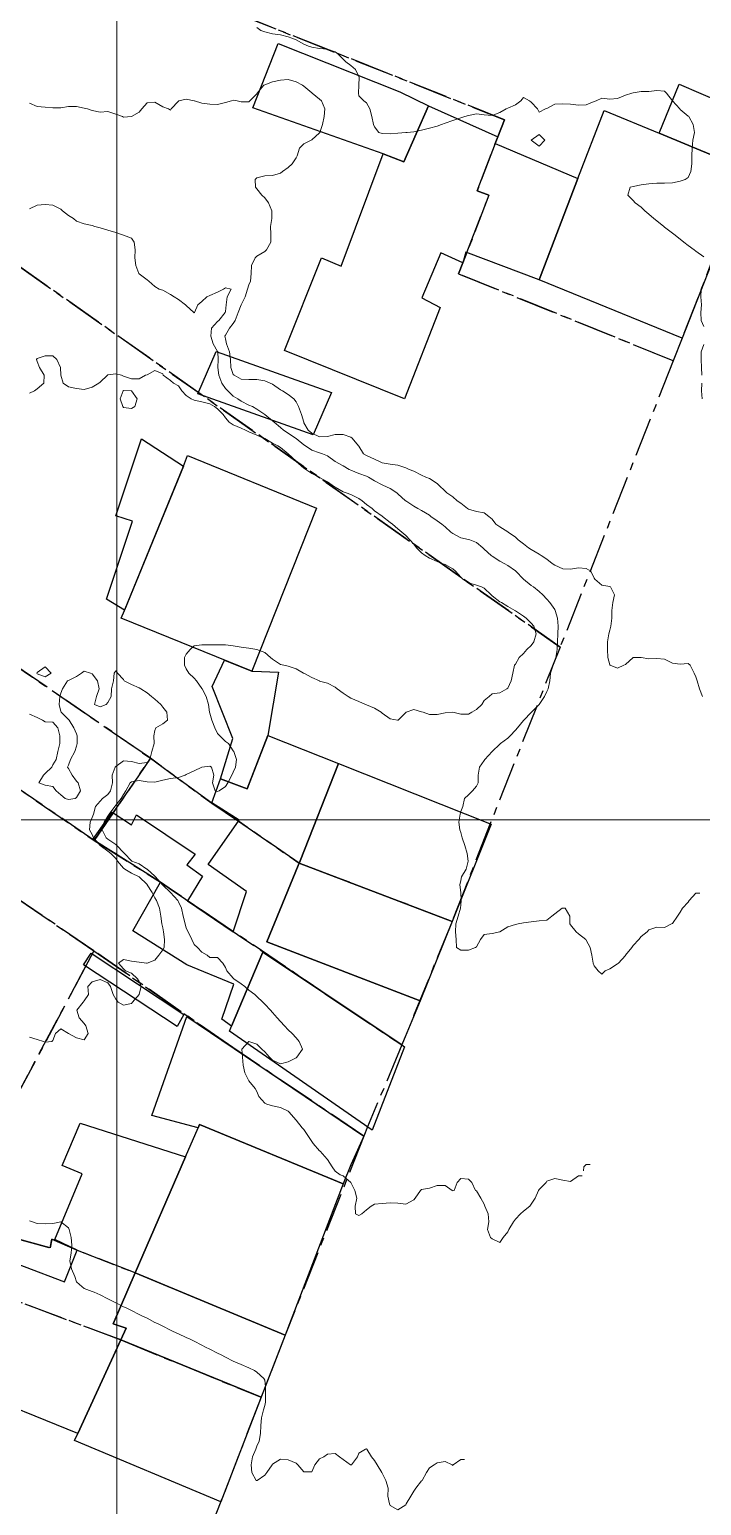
# Model space of a CAD drawing. Header units: centimetres. Extents: x 0 to 642158, y -847 to 649707.
# Drawn here: x 617561.3 to 617604.1, y 620343.6 to 620437.8 of the extents above; entities that cross this region are included whole.
import ezdxf

# ---------------------------------------------------------------- set-up
doc = ezdxf.new("R2010")
doc.units = ezdxf.units.CM
doc.header["$MEASUREMENT"] = 0
doc.linetypes.add('CENTERX2', pattern=[4, 2.5, -0.5, 0.5, -0.5])
doc.layers.add('MEV_grille', color=254, linetype='Continuous', lineweight=9)
doc.layers.add('WAL_topographie 0.5', color=253, linetype='Continuous', lineweight=20)
doc.layers.add('SPW_batiments', color=7, linetype='Continuous')
doc.layers.add('SPW_parcellaire cadastral', color=7, linetype='CENTERX2', lineweight=25, true_color=0xff0542)

# ---------------------------------------------------------------- blocks, each defined once
blk = doc.blocks.new('*U114')
at = {"layer": 'MEV_grille', "transparency": 33554687}
blk.add_lwpolyline([(-1338.461, 0), (1338.461, 0)], dxfattribs=at)
blk = doc.blocks.new('*U115')
at = {"layer": 'MEV_grille', "color": 0, "linetype": 'ByBlock', "lineweight": -2, "transparency": 16777216}
blk.add_blockref('*U114', (0, -2000), dxfattribs=at)
blk = doc.blocks.new('*U112')
at = {"layer": 'MEV_grille', "transparency": 33554687}
blk.add_lwpolyline([(0, 1825.476), (0, -1825.476)], dxfattribs=at)
blk = doc.blocks.new('*U113')
at = {"layer": 'MEV_grille', "color": 0, "linetype": 'ByBlock', "lineweight": -2, "transparency": 16777216}
blk.add_blockref('*U112', (2200, 0), dxfattribs=at)

msp = doc.modelspace()

# ---------------------------------------------------------------- linework, layer by layer
at = {"layer": 'SPW_batiments'}
for points in [[(617586.687, 620432.933), (617585.121, 620429.365), (617583.804, 620429.882), (617575.485, 620432.824), (617577.114, 620436.925), (617584.871, 620433.843), (617586.687, 620432.933)], [(617608.203, 620431.935), (617607.087, 620428.845), (617601.401, 620431.196), (617602.67, 620434.317), (617608.203, 620431.935)], [(617591.12, 620430.966), (617590.954, 620430.533), (617596.221, 620428.3), (617593.816, 620422.02), (617593.751, 620421.848), (617589.071, 620423.599), (617588.888, 620422.933), (617587.471, 620423.566), (617586.272, 620420.683), (617587.439, 620420.083), (617585.172, 620414.249), (617577.522, 620417.332), (617579.871, 620423.248), (617581.122, 620422.715), (617583.804, 620429.882), (617585.121, 620429.365), (617586.687, 620432.933), (617591.12, 620430.966)], [(617601.401, 620431.196), (617607.087, 620428.845), (617602.872, 620418.118), (617593.751, 620421.848), (617593.816, 620422.02), (617596.221, 620428.3), (617597.887, 620432.65), (617601.401, 620431.196)], [(617573.154, 620417.261), (617580.521, 620414.643), (617579.35, 620411.949), (617571.983, 620414.567), (617573.154, 620417.261)], [(617571.065, 620409.955), (617567.314, 620400.757), (617566.171, 620401.467), (617567.832, 620406.436), (617566.766, 620406.793), (617568.405, 620411.696), (617571.065, 620409.955)], [(617579.552, 620407.277), (617575.435, 620396.88), (617567.109, 620400.253), (617567.314, 620400.756), (617571.065, 620409.955), (617571.338, 620410.626), (617579.552, 620407.277)], [(617577.139, 620396.809), (617576.442, 620392.765), (617575.301, 620389.819), (617575.126, 620389.365), (617573.443, 620389.997), (617574.211, 620392.574), (617572.897, 620395.895), (617573.696, 620397.585), (617575.435, 620396.881), (617575.494, 620396.878), (617577.139, 620396.809)], [(617580.952, 620390.989), (617578.503, 620384.77), (617578.448, 620384.63), (617578.386, 620384.477), (617576.39, 620379.61), (617586.157, 620375.844), (617584.992, 620373.028), (617576.127, 620378.948), (617574.138, 620374.22), (617573.527, 620374.681), (617574.277, 620376.915), (617571.277, 620378.131), (617567.844, 620380.314), (617569.609, 620383.414), (617565.293, 620386.13), (617566.532, 620387.876), (617567.759, 620387.081), (617568.076, 620387.714), (617571.809, 620385.197), (617571.276, 620384.514), (617572.276, 620383.797), (617571.326, 620382.214), (617574.244, 620380.247), (617575.093, 620382.815), (617572.643, 620384.531), (617574.624, 620387.374), (617573.285, 620388.22), (617572.889, 620388.481), (617573.442, 620389.997), (617575.126, 620389.365), (617576.442, 620392.765), (617580.952, 620390.989)], [(617590.693, 620387.116), (617588.195, 620380.909), (617578.448, 620384.63), (617578.503, 620384.77), (617580.952, 620390.989), (617590.693, 620387.116)], [(617588.195, 620380.909), (617586.157, 620375.844), (617576.39, 620379.61), (617578.386, 620384.477), (617578.448, 620384.63), (617588.195, 620380.909)], [(617571.094, 620374.964), (617570.677, 620374.214), (617564.694, 620378.13), (617565.177, 620378.88), (617571.094, 620374.964)], [(617584.992, 620373.028), (617585.16, 620372.916), (617583.095, 620367.599), (617574.01, 620373.915), (617574.138, 620374.22), (617576.127, 620378.948), (617584.992, 620373.028)], [(617582.578, 620367.216), (617581.749, 620365.387), (617581.244, 620364.179), (617572.095, 620367.964), (617572, 620367.746), (617569.045, 620368.531), (617571.277, 620374.847), (617582.578, 620367.216)], [(617571.198, 620365.896), (617567.984, 620358.485), (617566.58, 620355.247), (617567.413, 620354.964), (617567.069, 620354.212), (617564.336, 620348.245), (617557.413, 620351.046), (617558.28, 620353.363), (617554.047, 620355.245), (617554.613, 620356.762), (617553.497, 620357.312), (617554.246, 620359.245), (617557.496, 620357.813), (617558.329, 620359.88), (617563.496, 620357.914), (617564.302, 620359.931), (617562.879, 620360.613), (617564.612, 620364.813), (617563.329, 620365.33), (617564.495, 620368.047), (617571.198, 620365.896)], [(617581.244, 620364.179), (617577.557, 620354.525), (617567.984, 620358.485), (617571.198, 620365.896), (617572, 620367.746), (617572.095, 620367.964), (617581.244, 620364.179)], [(617577.557, 620354.525), (617576.022, 620350.551), (617567.069, 620354.212), (617567.413, 620354.964), (617566.58, 620355.247), (617567.984, 620358.485), (617577.557, 620354.525)], [(617576.022, 620350.551), (617573.448, 620343.882), (617564.131, 620347.797), (617564.336, 620348.245), (617567.069, 620354.212), (617576.022, 620350.551)]]:
    msp.add_lwpolyline(points, dxfattribs=at)
at = {"layer": 'SPW_parcellaire cadastral'}
for points in [[(617602.303, 620416.681), (617588.615, 620422.224), (617588.888, 620422.933), (617589.135, 620423.574), (617590.548, 620427.239), (617589.796, 620427.529), (617590.953, 620430.533), (617591.12, 620430.966), (617591.54, 620432.054), (617563.481, 620443.203), (617550.81, 620448.238), (617523.736, 620458.995), (617536.889, 620473.563), (617560.06, 620461.622), (617563.869, 620459.66), (617609.768, 620436.007), (617608.203, 620431.935), (617602.871, 620418.117), (617602.303, 620416.681)], [(617595.086, 620398.411), (617518.036, 620452.681), (617523.736, 620458.995), (617550.81, 620448.238), (617563.481, 620443.203), (617591.54, 620432.054), (617591.12, 620430.966), (617590.953, 620430.533), (617589.796, 620427.529), (617590.548, 620427.239), (617589.135, 620423.574), (617588.888, 620422.933), (617588.615, 620422.224), (617602.303, 620416.681), (617595.086, 620398.411)], [(617590.626, 620387.15), (617588.196, 620380.909), (617578.448, 620384.63), (617574.576, 620387.297), (617572.876, 620388.447), (617568.975, 620391.319), (617503.354, 620436.418), (617518.036, 620452.681), (617595.086, 620398.411), (617590.626, 620387.15)], [(617568.975, 620391.319), (617566.593, 620387.847), (617565.369, 620386.078), (617499.014, 620431.611), (617503.354, 620436.418), (617568.975, 620391.319)], [(617499.014, 620431.611), (617565.369, 620386.078), (617569.609, 620383.414), (617570.17, 620383.023), (617580.892, 620375.766), (617584.993, 620373.028), (617582.809, 620367.798), (617582.578, 620367.216), (617574.217, 620372.862), (617565.363, 620379.033), (617553.905, 620386.867), (617495.663, 620427.899), (617499.014, 620431.611)], [(617473.311, 620403.141), (617495.663, 620427.899), (617553.905, 620386.867), (617565.363, 620379.033), (617556.221, 620361.839), (617550.98, 620363.149), (617549.866, 620361.09), (617540.015, 620365.386), (617537.686, 620362.093), (617534.339, 620357.357), (617474.419, 620402.314), (617473.311, 620403.141)], [(617568.975, 620391.319), (617572.876, 620388.447), (617574.576, 620387.297), (617578.448, 620384.63), (617588.196, 620380.909), (617584.993, 620373.028), (617580.892, 620375.766), (617570.17, 620383.023), (617569.609, 620383.414), (617565.369, 620386.078), (617566.593, 620387.847), (617568.975, 620391.319)], [(617577.557, 620354.525), (617567.984, 620358.485), (617564.302, 620359.931), (617562.679, 620360.646), (617562.579, 620360.08), (617556.221, 620361.839), (617565.363, 620379.033), (617574.217, 620372.862), (617582.578, 620367.216), (617577.557, 620354.525)], [(617576.023, 620350.551), (617567.068, 620354.212), (617557.503, 620357.81), (617554.487, 620359.139), (617553.689, 620357.218), (617553.082, 620355.758), (617537.686, 620362.093), (617540.015, 620365.386), (617549.866, 620361.09), (617550.98, 620363.149), (617556.221, 620361.839), (617562.579, 620360.08), (617562.679, 620360.646), (617564.302, 620359.931), (617567.984, 620358.485), (617577.557, 620354.525), (617576.023, 620350.551)], [(617576.023, 620350.551), (617573.453, 620343.894), (617568.576, 620331.663), (617565.832, 620333.721), (617558.297, 620339.364), (617549.13, 620346.249), (617553.082, 620355.758), (617553.689, 620357.218), (617554.487, 620359.139), (617557.503, 620357.81), (617567.068, 620354.212), (617576.023, 620350.551)]]:
    msp.add_lwpolyline(points, dxfattribs=at)
at = {"layer": 'WAL_topographie 0.5'}
for points in [[(617575.75, 620437.934), (617576.013, 620437.75), (617576.25, 620437.659), (617576.75, 620437.538), (617577.25, 620437.461), (617577.75, 620437.342), (617577.986, 620437.25), (617578.25, 620437.149), (617578.75, 620436.88), (617579.046, 620436.75), (617579.25, 620436.677), (617579.75, 620436.59), (617580.25, 620436.548), (617580.75, 620436.383), (617580.917, 620436.25), (617581.25, 620435.909), (617581.421, 620435.75), (617581.75, 620435.507), (617582.038, 620435.25), (617582.25, 620434.807), (617582.277, 620434.75), (617582.25, 620434.25), (617582.25, 620434.25), (617582.233, 620433.75), (617582.25, 620433.571), (617582.571, 620433.25), (617582.75, 620433.141), (617582.964, 620432.75), (617583.09, 620432.25), (617583.198, 620431.75), (617583.25, 620431.603), (617583.523, 620431.25), (617583.75, 620431.167), (617584.25, 620431.158), (617584.75, 620431.205), (617585.25, 620431.24), (617585.333, 620431.25), (617585.75, 620431.292), (617586.25, 620431.391), (617586.75, 620431.51), (617587.25, 620431.654), (617587.517, 620431.75), (617587.75, 620431.835), (617588.25, 620432.012), (617588.75, 620432.172), (617589.019, 620432.25), (617589.25, 620432.326), (617589.75, 620432.421), (617590.25, 620432.361), (617590.75, 620432.326), (617591.25, 620432.525), (617591.647, 620432.75), (617591.75, 620432.793), (617592.25, 620433.014), (617592.577, 620433.25), (617592.75, 620433.475), (617593.125, 620433.25), (617593.25, 620433.167), (617593.645, 620432.75), (617593.75, 620432.528), (617594.15, 620432.75), (617594.25, 620432.768), (617594.75, 620433.054), (617595.25, 620433.074), (617595.75, 620433.046), (617596.25, 620432.988), (617596.75, 620433.005), (617597.25, 620433.213), (617597.389, 620433.25), (617597.75, 620433.421), (617598.25, 620433.361), (617598.75, 620433.402), (617599.25, 620433.628), (617599.667, 620433.75), (617599.75, 620433.775), (617600.25, 620433.861), (617600.75, 620433.859), (617601.25, 620433.923), (617601.75, 620433.867), (617601.878, 620433.75), (617602.25, 620433.25), (617602.25, 620433.25), (617602.712, 620432.75), (617602.75, 620432.71), (617603.25, 620432.283), (617603.285, 620432.25), (617603.56, 620431.75), (617603.658, 620431.25), (617603.559, 620430.75), (617603.5, 620430.25), (617603.494, 620429.75), (617603.479, 620429.25), (617603.417, 620428.75), (617603.25, 620428.375), (617603.062, 620428.25), (617602.75, 620428.125), (617602.25, 620428.033), (617601.75, 620428), (617601.25, 620428), (617600.75, 620427.967), (617600.25, 620427.893), (617599.75, 620427.802), (617599.551, 620427.75), (617599.406, 620427.25), (617599.75, 620426.906), (617599.875, 620426.75), (617600.25, 620426.472), (617600.49, 620426.25), (617600.75, 620426.033), (617601.065, 620425.75), (617601.25, 620425.594), (617601.69, 620425.25), (617601.75, 620425.206), (617602.25, 620424.813), (617602.333, 620424.75), (617602.75, 620424.438), (617602.981, 620424.25), (617603.25, 620424.038), (617603.63, 620423.75), (617603.75, 620423.664), (617604.25, 620423.318)], [(617561.25, 620433.108), (617561.75, 620432.902), (617562.25, 620432.848), (617562.75, 620432.824), (617563.25, 620432.811), (617563.75, 620432.901), (617564.25, 620432.892), (617564.75, 620432.795), (617564.95, 620432.75), (617565.25, 620432.647), (617565.75, 620432.533), (617566.25, 620432.586), (617566.75, 620432.415), (617567.176, 620432.25), (617567.25, 620432.221), (617567.75, 620432.25), (617567.75, 620432.25), (617568.25, 620432.53), (617568.417, 620432.75), (617568.75, 620433.129), (617569.25, 620433.177), (617569.75, 620432.884), (617570.117, 620432.75), (617570.25, 620432.663), (617570.288, 620432.75), (617570.75, 620433.24), (617570.77, 620433.25), (617571.25, 620433.375), (617571.75, 620433.259), (617571.779, 620433.25), (617572.25, 620433.108), (617572.75, 620433.049), (617573.25, 620433.03), (617573.75, 620433.155), (617574.125, 620433.25), (617574.25, 620433.295), (617574.5, 620433.25), (617574.75, 620433.205), (617575.25, 620433.19), (617575.308, 620433.25), (617575.75, 620433.699), (617575.777, 620433.75), (617576.194, 620434.25), (617576.25, 620434.282), (617576.75, 620434.469), (617577.25, 620434.582), (617577.75, 620434.613), (617578.25, 620434.482), (617578.668, 620434.25), (617578.75, 620434.192), (617579.25, 620433.773), (617579.278, 620433.75), (617579.75, 620433.366), (617579.865, 620433.25), (617580.081, 620432.75), (617580.051, 620432.25), (617579.933, 620431.75), (617579.775, 620431.25), (617579.75, 620431.21), (617579.25, 620430.767), (617579.221, 620430.75), (617578.75, 620430.523), (617578.475, 620430.25), (617578.313, 620429.75), (617578.25, 620429.622), (617578.007, 620429.25), (617577.75, 620429.005), (617577.39, 620428.75), (617577.25, 620428.65), (617576.75, 620428.498), (617576.25, 620428.465), (617575.75, 620428.339), (617575.648, 620428.25), (617575.667, 620427.75), (617575.75, 620427.653), (617576.074, 620427.25), (617576.25, 620427.08), (617576.496, 620426.75), (617576.701, 620426.25), (617576.709, 620425.75), (617576.624, 620425.25), (617576.639, 620424.75), (617576.652, 620424.25), (617576.359, 620423.75), (617576.25, 620423.658), (617575.75, 620423.346), (617575.643, 620423.25), (617575.406, 620422.75), (617575.394, 620422.25), (617575.339, 620421.75), (617575.25, 620421.527), (617575.157, 620421.25), (617575.006, 620420.75), (617574.751, 620420.25), (617574.75, 620420.248), (617574.555, 620419.75), (617574.377, 620419.25), (617574.25, 620419.064), (617574.001, 620418.75), (617573.75, 620418.318), (617573.716, 620418.25), (617573.75, 620418.08), (617573.823, 620417.75), (617574, 620417.25), (617574.062, 620416.75), (617574.097, 620416.25), (617574.25, 620415.8), (617574.3, 620415.75), (617574.75, 620415.494), (617575.25, 620415.484), (617575.75, 620415.481), (617576.25, 620415.396), (617576.605, 620415.25), (617576.75, 620415.179), (617577.25, 620414.828), (617577.383, 620414.75), (617577.75, 620414.53), (617578.108, 620414.25), (617578.25, 620414.066), (617578.402, 620413.75), (617578.6, 620413.25), (617578.736, 620412.75), (617578.75, 620412.728), (617579.029, 620412.25), (617579.25, 620412.069), (617579.75, 620411.815), (617580.25, 620411.846), (617580.75, 620411.982), (617581.25, 620411.981), (617581.75, 620411.799), (617581.824, 620411.75), (617582.241, 620411.25), (617582.25, 620411.233), (617582.553, 620410.75), (617582.75, 620410.624), (617583.25, 620410.393), (617583.577, 620410.25), (617583.75, 620410.17), (617584.25, 620410.083), (617584.75, 620410.021), (617585.25, 620409.851), (617585.467, 620409.75), (617585.75, 620409.634), (617586.25, 620409.384), (617586.52, 620409.25), (617586.75, 620409.159), (617587.25, 620408.849), (617587.354, 620408.75), (617587.75, 620408.354), (617587.871, 620408.25), (617588.25, 620407.987), (617588.527, 620407.75), (617588.75, 620407.596), (617589.181, 620407.25), (617589.25, 620407.208), (617589.75, 620407.064), (617590.25, 620406.979), (617590.547, 620406.75), (617590.75, 620406.571), (617590.981, 620406.25), (617591.25, 620406.082), (617591.75, 620405.772), (617591.777, 620405.75), (617592.25, 620405.42), (617592.417, 620405.25), (617592.75, 620404.995), (617593.075, 620404.75), (617593.25, 620404.631), (617593.75, 620404.33), (617593.874, 620404.25), (617594.25, 620404.012), (617594.583, 620403.75), (617594.75, 620403.638), (617595.25, 620403.402), (617595.75, 620403.384), (617596.25, 620403.462), (617596.75, 620403.417), (617597.04, 620403.25), (617597.25, 620402.817), (617597.29, 620402.75), (617597.75, 620402.367), (617598.25, 620402.286), (617598.309, 620402.25), (617598.554, 620401.75), (617598.445, 620401.25), (617598.39, 620400.75), (617598.389, 620400.25), (617598.325, 620399.75), (617598.25, 620399.481), (617598.189, 620399.25), (617598.112, 620398.75), (617598.101, 620398.25), (617598.138, 620397.75), (617598.25, 620397.275), (617598.286, 620397.25), (617598.75, 620397.064), (617599.156, 620397.25), (617599.25, 620397.302), (617599.75, 620397.75), (617599.75, 620397.75), (617600.25, 620397.75), (617600.25, 620397.75), (617600.75, 620397.667), (617601.25, 620397.692), (617601.75, 620397.636), (617602.25, 620397.393), (617602.75, 620397.329), (617603.25, 620397.361), (617603.37, 620397.25), (617603.625, 620396.75), (617603.75, 620396.519), (617603.82, 620396.25), (617603.973, 620395.75), (617604.16, 620395.25)], [(617593.75, 620430.359), (617594.11, 620430.75), (617593.75, 620431.117), (617593.25, 620430.75), (617593.75, 620430.359)], [(617561.25, 620426.374), (617561.75, 620426.608), (617562.25, 620426.655), (617562.75, 620426.605), (617563.25, 620426.353), (617563.369, 620426.25), (617563.75, 620425.954), (617564.051, 620425.75), (617564.25, 620425.591), (617564.75, 620425.403), (617565.25, 620425.305), (617565.425, 620425.25), (617565.75, 620425.166), (617566.25, 620425.018), (617566.75, 620424.86), (617567.059, 620424.75), (617567.25, 620424.694), (617567.75, 620424.5), (617567.934, 620424.25), (617567.986, 620423.75), (617567.972, 620423.25), (617568.027, 620422.75), (617568.23, 620422.25), (617568.25, 620422.219), (617568.75, 620421.836), (617568.859, 620421.75), (617569.25, 620421.417), (617569.531, 620421.25), (617569.75, 620421.172), (617570.25, 620420.904), (617570.485, 620420.75), (617570.75, 620420.583), (617571.2, 620420.25), (617571.25, 620420.2), (617571.724, 620419.75), (617571.75, 620419.736), (617571.767, 620419.75), (617571.988, 620420.25), (617572.25, 620420.454), (617572.558, 620420.75), (617572.75, 620420.846), (617573.25, 620421.056), (617573.625, 620421.25), (617573.75, 620421.325), (617574.113, 620421.25), (617573.86, 620420.75), (617573.786, 620420.25), (617573.75, 620419.81), (617573.735, 620419.75), (617573.323, 620419.25), (617573.25, 620419.174), (617572.853, 620418.75), (617572.815, 620418.25), (617572.969, 620417.75), (617573.25, 620417.258), (617573.253, 620417.25), (617573.285, 620416.75), (617573.262, 620416.25), (617573.326, 620415.75), (617573.52, 620415.25), (617573.75, 620414.904), (617573.895, 620414.75), (617574.25, 620414.429), (617574.535, 620414.25), (617574.75, 620414.099), (617575.25, 620413.851), (617575.469, 620413.75), (617575.75, 620413.599), (617576.25, 620413.25), (617576.25, 620413.25), (617576.75, 620412.848), (617576.853, 620412.75), (617577.25, 620412.422), (617577.444, 620412.25), (617577.75, 620412.069), (617578.207, 620411.75), (617578.25, 620411.719), (617578.75, 620411.321), (617578.854, 620411.25), (617579.25, 620410.973), (617579.75, 620410.801), (617579.93, 620410.75), (617580.25, 620410.603), (617580.75, 620410.253), (617580.754, 620410.25), (617581.25, 620409.965), (617581.629, 620409.75), (617581.75, 620409.69), (617582.25, 620409.489), (617582.75, 620409.322), (617582.879, 620409.25), (617583.25, 620409.01), (617583.75, 620408.763), (617583.79, 620408.75), (617584.25, 620408.535), (617584.678, 620408.25), (617584.75, 620408.197), (617585.228, 620407.75), (617585.25, 620407.734), (617585.75, 620407.405), (617586.024, 620407.25), (617586.25, 620407.122), (617586.75, 620406.821), (617586.85, 620406.75), (617587.25, 620406.459), (617587.54, 620406.25), (617587.75, 620406.078), (617588.111, 620405.75), (617588.25, 620405.648), (617588.75, 620405.389), (617589.25, 620405.269), (617589.327, 620405.25), (617589.75, 620405.093), (617590.16, 620404.75), (617590.25, 620404.664), (617590.693, 620404.25), (617590.75, 620404.206), (617591.25, 620403.9), (617591.526, 620403.75), (617591.75, 620403.617), (617592.25, 620403.274), (617592.274, 620403.25), (617592.75, 620402.754), (617592.754, 620402.75), (617593.25, 620402.346), (617593.381, 620402.25), (617593.75, 620401.957), (617593.984, 620401.75), (617594.25, 620401.477), (617594.441, 620401.25), (617594.75, 620400.814), (617594.777, 620400.75), (617594.921, 620400.25), (617594.965, 620399.75), (617594.937, 620399.25), (617594.919, 620398.75), (617594.898, 620398.25), (617594.81, 620397.75), (617594.75, 620397.546), (617594.638, 620397.25), (617594.483, 620396.75), (617594.435, 620396.25), (617594.332, 620395.75), (617594.25, 620395.58), (617594.088, 620395.25), (617593.756, 620394.75), (617593.75, 620394.743), (617593.264, 620394.25), (617593.25, 620394.237), (617592.766, 620393.75), (617592.75, 620393.731), (617592.361, 620393.25), (617592.25, 620393.109), (617591.893, 620392.75), (617591.75, 620392.607), (617591.295, 620392.25), (617591.25, 620392.212), (617590.75, 620391.75), (617590.75, 620391.75), (617590.289, 620391.25), (617590.25, 620391.179), (617589.957, 620390.75), (617589.852, 620390.25), (617589.854, 620389.75), (617589.75, 620389.536), (617589.5, 620389.25), (617589.25, 620388.983), (617589, 620388.75), (617588.893, 620388.25), (617588.75, 620387.917), (617588.714, 620387.75), (617588.639, 620387.25), (617588.701, 620386.75), (617588.75, 620386.583), (617588.851, 620386.25), (617589.011, 620385.75), (617589.156, 620385.25), (617589.231, 620384.75), (617589.087, 620384.25), (617588.806, 620383.75), (617588.75, 620383.519), (617588.684, 620383.25), (617588.75, 620382.75), (617588.75, 620382.75), (617588.774, 620382.25), (617588.75, 620381.964), (617588.731, 620381.75), (617588.58, 620381.25), (617588.443, 620380.75), (617588.425, 620380.25), (617588.455, 620379.75), (617588.472, 620379.25), (617588.75, 620379.076), (617589.25, 620379.083), (617589.697, 620379.25), (617589.75, 620379.296), (617590.02, 620379.75), (617590.25, 620380.065), (617590.75, 620380.139), (617591.25, 620380.25), (617591.25, 620380.25), (617591.75, 620380.57), (617592.25, 620380.718), (617592.417, 620380.75), (617592.75, 620380.817), (617593.25, 620380.885), (617593.75, 620380.944), (617594.25, 620381), (617594.562, 620381.25), (617594.75, 620381.4), (617595.217, 620381.75), (617595.25, 620381.766), (617595.417, 620381.75), (617595.697, 620381.25), (617595.696, 620380.75), (617595.75, 620380.694), (617596.103, 620380.25), (617596.25, 620380.122), (617596.733, 620379.75), (617596.75, 620379.714), (617597, 620379.25), (617597.103, 620378.75), (617597.189, 620378.25), (617597.25, 620378.068), (617597.519, 620377.75), (617597.75, 620377.536), (617597.964, 620377.75), (617598.25, 620377.875), (617598.75, 620378.197), (617598.82, 620378.25), (617599.25, 620378.739), (617599.26, 620378.75), (617599.65, 620379.25), (617599.75, 620379.375), (617600.096, 620379.75), (617600.25, 620379.955), (617600.633, 620380.25), (617600.75, 620380.371), (617601.25, 620380.55), (617601.75, 620380.517), (617602.187, 620380.75), (617602.25, 620380.779), (617602.574, 620381.25), (617602.75, 620381.507), (617602.889, 620381.75), (617603.25, 620382.143), (617603.321, 620382.25), (617603.75, 620382.718), (617604, 620382.718)], [(617604.25, 620421.596), (617604.077, 620421.25), (617604.066, 620420.75), (617604.108, 620420.25), (617604.058, 620419.75), (617604.078, 620419.25), (617604.25, 620418.854)], [(617604.25, 620417.722), (617604.09, 620417.25), (617604.077, 620416.75), (617604.096, 620416.25), (617604.116, 620415.75)], [(617561.25, 620414.615), (617561.571, 620414.75), (617561.75, 620414.89), (617562.165, 620415.25), (617562.199, 620415.75), (617561.886, 620416.25), (617561.75, 620416.625), (617561.701, 620416.75), (617561.75, 620416.83), (617562.25, 620416.983), (617562.75, 620416.994), (617562.994, 620416.75), (617563.238, 620416.25), (617563.25, 620415.751), (617563.25, 620415.75), (617563.401, 620415.25), (617563.75, 620415.02), (617564.25, 620414.904), (617564.75, 620414.843), (617565.25, 620414.996), (617565.686, 620415.25), (617565.75, 620415.318), (617566.235, 620415.75), (617566.25, 620415.781), (617566.75, 620415.835), (617567.125, 620415.75), (617567.25, 620415.694), (617567.75, 620415.528), (617568.25, 620415.53), (617568.657, 620415.75), (617568.75, 620415.789), (617569.25, 620416.052), (617569.75, 620415.85), (617569.776, 620415.75), (617570.25, 620415.429), (617570.442, 620415.25), (617570.75, 620415.08), (617570.96, 620414.75), (617571.25, 620414.456), (617571.562, 620414.25), (617571.75, 620414.174), (617572.25, 620414.047), (617572.75, 620413.928), (617573.059, 620413.75), (617573.25, 620413.621), (617573.6, 620413.25), (617573.75, 620413.042), (617573.992, 620412.75), (617574.25, 620412.598), (617574.75, 620412.37), (617575.017, 620412.25), (617575.25, 620412.148), (617575.75, 620411.934), (617576.165, 620411.75), (617576.25, 620411.71), (617576.75, 620411.428), (617577.083, 620411.25), (617577.25, 620411.141), (617577.739, 620410.75), (617577.75, 620410.74), (617578.25, 620410.265), (617578.268, 620410.25), (617578.75, 620409.823), (617578.869, 620409.75), (617579.25, 620409.49), (617579.721, 620409.25), (617579.75, 620409.236), (617580.25, 620408.946), (617580.557, 620408.75), (617580.75, 620408.608), (617581.25, 620408.319), (617581.437, 620408.25), (617581.75, 620408.141), (617582.25, 620407.887), (617582.462, 620407.75), (617582.75, 620407.508), (617583.105, 620407.25), (617583.25, 620407.109), (617583.75, 620406.756), (617583.76, 620406.75), (617584.25, 620406.358), (617584.4, 620406.25), (617584.75, 620405.95), (617585, 620405.75), (617585.25, 620405.538), (617585.511, 620405.25), (617585.75, 620404.979), (617585.936, 620404.75), (617586.25, 620404.423), (617586.485, 620404.25), (617586.75, 620404.093), (617587.25, 620403.861), (617587.54, 620403.75), (617587.75, 620403.673), (617588.25, 620403.408), (617588.407, 620403.25), (617588.75, 620402.863), (617588.888, 620402.75), (617589.25, 620402.509), (617589.75, 620402.372), (617590.071, 620402.25), (617590.25, 620402.165), (617590.692, 620401.75), (617590.75, 620401.681), (617591.25, 620401.298), (617591.342, 620401.25), (617591.75, 620401.005), (617592.201, 620400.75), (617592.25, 620400.722), (617592.75, 620400.376), (617592.912, 620400.25), (617593.25, 620399.936), (617593.407, 620399.75), (617593.557, 620399.25), (617593.421, 620398.75), (617593.25, 620398.515), (617592.973, 620398.25), (617592.75, 620398.007), (617592.468, 620397.75), (617592.25, 620397.332), (617592.181, 620397.25), (617592.074, 620396.75), (617591.964, 620396.25), (617591.75, 620395.8), (617591.698, 620395.75), (617591.25, 620395.5), (617590.75, 620395.42), (617590.572, 620395.25), (617590.25, 620394.995), (617590.093, 620394.75), (617589.75, 620394.433), (617589.455, 620394.25), (617589.25, 620394.129), (617588.75, 620394.123), (617588.25, 620394.25), (617587.75, 620394.225), (617587.25, 620394.103), (617586.75, 620394.119), (617586.35, 620394.25), (617586.25, 620394.289), (617585.75, 620394.431), (617585.263, 620394.25), (617585.25, 620394.244), (617584.756, 620393.75), (617584.75, 620393.746), (617584.721, 620393.75), (617584.25, 620393.838), (617583.75, 620394.193), (617583.667, 620394.25), (617583.25, 620394.509), (617582.75, 620394.72), (617582.673, 620394.75), (617582.25, 620394.948), (617581.75, 620395.153), (617581.57, 620395.25), (617581.25, 620395.474), (617580.872, 620395.75), (617580.75, 620395.856), (617580.25, 620396.114), (617579.75, 620396.246), (617579.74, 620396.25), (617579.25, 620396.469), (617578.75, 620396.74), (617578.729, 620396.75), (617578.25, 620397.034), (617577.75, 620397.187), (617577.481, 620397.25), (617577.25, 620397.298), (617576.75, 620397.633), (617576.618, 620397.75), (617576.25, 620398.063), (617575.75, 620398.25), (617575.75, 620398.25), (617575.25, 620398.342), (617574.75, 620398.413), (617574.25, 620398.488), (617573.75, 620398.545), (617573.25, 620398.56), (617572.75, 620398.549), (617572.25, 620398.555), (617571.75, 620398.486), (617571.489, 620398.25), (617571.25, 620397.951), (617571.148, 620397.75), (617571.137, 620397.25), (617571.25, 620397.024), (617571.412, 620396.75), (617571.75, 620396.423), (617571.905, 620396.25), (617572.25, 620395.769), (617572.264, 620395.75), (617572.512, 620395.25), (617572.67, 620394.75), (617572.74, 620394.25), (617572.75, 620394.205), (617572.871, 620393.75), (617573.074, 620393.25), (617573.25, 620392.889), (617573.387, 620392.75), (617573.75, 620392.387), (617573.945, 620392.25), (617574.25, 620391.8), (617574.282, 620391.75), (617574.446, 620391.25), (617574.379, 620390.75), (617574.25, 620390.442), (617574.157, 620390.25), (617573.892, 620389.75), (617573.75, 620389.514), (617573.354, 620389.25), (617573.25, 620389.189), (617573.094, 620389.25), (617572.917, 620389.75), (617573.004, 620390.25), (617572.865, 620390.75), (617572.75, 620390.817), (617572.25, 620390.756), (617572.237, 620390.75), (617571.75, 620390.527), (617571.25, 620390.288), (617571.18, 620390.25), (617570.75, 620390.081), (617570.25, 620390.024), (617569.75, 620389.912), (617569.25, 620389.792), (617568.75, 620389.822), (617568.25, 620389.898), (617567.75, 620389.825), (617567.676, 620389.75), (617567.404, 620389.25), (617567.25, 620389.017), (617567.107, 620388.75), (617566.75, 620388.317), (617566.692, 620388.25), (617566.338, 620387.75), (617566.25, 620387.631), (617566.026, 620387.25), (617565.889, 620386.75), (617566.148, 620386.25), (617566.25, 620386.151), (617566.75, 620385.81), (617566.832, 620385.75), (617567.25, 620385.316), (617567.311, 620385.25), (617567.75, 620384.774), (617567.786, 620384.75), (617568.25, 620384.575), (617568.739, 620384.25), (617568.75, 620384.243), (617569.25, 620383.791), (617569.293, 620383.75), (617569.734, 620383.25), (617569.75, 620383.228), (617570.25, 620382.75), (617570.25, 620382.75), (617570.717, 620382.25), (617570.75, 620382.161), (617570.942, 620381.75), (617571.061, 620381.25), (617571.182, 620380.75), (617571.25, 620380.486), (617571.375, 620380.25), (617571.61, 620379.75), (617571.75, 620379.446), (617571.958, 620379.25), (617572.25, 620378.939), (617572.59, 620378.75), (617572.75, 620378.617), (617573.25, 620378.607), (617573.583, 620378.25), (617573.75, 620377.973), (617573.827, 620377.75), (617574.25, 620377.292), (617574.29, 620377.25), (617574.75, 620376.921), (617574.981, 620376.75), (617575.25, 620376.531), (617575.625, 620376.25), (617575.75, 620376.125), (617576.141, 620375.75), (617576.25, 620375.631), (617576.614, 620375.25), (617576.75, 620375.1), (617577.042, 620374.75), (617577.25, 620374.523), (617577.511, 620374.25), (617577.75, 620374), (617578, 620373.75), (617578.25, 620373.488), (617578.458, 620373.25), (617578.662, 620372.75), (617578.304, 620372.25), (617578.25, 620372.214), (617577.75, 620371.957), (617577.25, 620371.822), (617576.75, 620372.064), (617576.547, 620372.25), (617576.25, 620372.589), (617576.074, 620372.75), (617575.75, 620373.074), (617575.25, 620373.25), (617574.798, 620372.75), (617574.83, 620372.25), (617574.883, 620371.75), (617574.982, 620371.25), (617575.25, 620370.75), (617575.25, 620370.75), (617575.653, 620370.25), (617575.75, 620370.05), (617575.879, 620369.75), (617576.25, 620369.317), (617576.393, 620369.25), (617576.75, 620369.146), (617577.25, 620369.031), (617577.75, 620368.8), (617577.818, 620368.75), (617578.226, 620368.25), (617578.25, 620368.221), (617578.65, 620367.75), (617578.75, 620367.625), (617579, 620367.25), (617579.25, 620366.875), (617579.35, 620366.75), (617579.75, 620366.279), (617579.781, 620366.25), (617580.225, 620365.75), (617580.25, 620365.714), (617580.545, 620365.25), (617580.75, 620364.969), (617581.068, 620364.75), (617581.25, 620364.673), (617581.75, 620364.25), (617581.75, 620364.25), (617582.004, 620363.75), (617582.125, 620363.25), (617582.011, 620362.75), (617582.036, 620362.25), (617582.25, 620362.143), (617582.454, 620362.25), (617582.75, 620362.51), (617583.036, 620362.75), (617583.25, 620362.865), (617583.75, 620362.909), (617584.25, 620362.95), (617584.75, 620362.935), (617585.25, 620362.869), (617585.75, 620363.153), (617585.836, 620363.25), (617586.185, 620363.75), (617586.25, 620363.798), (617586.75, 620363.894), (617587.25, 620364.067), (617587.75, 620364.058), (617588.194, 620363.75), (617588.25, 620363.727), (617588.333, 620363.75), (617588.515, 620364.25), (617588.75, 620364.5), (617589.25, 620364.462), (617589.462, 620364.25), (617589.7, 620363.75), (617589.75, 620363.712), (617590.036, 620363.25), (617590.25, 620362.875), (617590.297, 620362.75), (617590.494, 620362.25), (617590.537, 620361.75), (617590.466, 620361.25), (617590.639, 620360.75), (617590.75, 620360.65), (617591.25, 620360.435), (617591.448, 620360.75), (617591.75, 620361.101), (617591.824, 620361.25), (617592.118, 620361.75), (617592.25, 620361.917), (617592.561, 620362.25), (617592.75, 620362.427), (617593.147, 620362.75), (617593.25, 620362.879), (617593.5, 620363.25), (617593.708, 620363.75), (617593.75, 620363.811), (617594.189, 620364.25), (617594.25, 620364.331), (617594.75, 620364.51), (617595.25, 620364.404), (617595.75, 620364.321), (617596.25, 620364.676), (617596.5, 620364.676)], [(617567.75, 620413.633), (617567.971, 620413.75), (617568.125, 620414.25), (617567.766, 620414.75), (617567.75, 620414.769), (617567.25, 620414.77), (617567.236, 620414.75), (617567.032, 620414.25), (617567.205, 620413.75), (617567.25, 620413.698), (617567.75, 620413.633)], [(617604.127, 620415.25), (617604.099, 620414.75), (617604.145, 620414.25)], [(617561.25, 620394.142), (617561.75, 620393.922), (617562.083, 620393.75), (617562.25, 620393.644), (617562.75, 620393.617), (617563.056, 620393.25), (617563.186, 620392.75), (617563.186, 620392.25), (617563.056, 620391.75), (617562.958, 620391.25), (617562.75, 620390.909), (617562.677, 620390.75), (617562.25, 620390.356), (617562.14, 620390.25), (617561.841, 620389.75), (617562.25, 620389.602), (617562.75, 620389.521), (617562.956, 620389.25), (617563.25, 620388.98), (617563.538, 620388.75), (617563.75, 620388.694), (617564.175, 620388.75), (617564.25, 620388.81), (617564.506, 620389.25), (617564.35, 620389.75), (617564.25, 620389.861), (617563.966, 620390.25), (617563.75, 620390.671), (617563.682, 620390.75), (617563.75, 620390.875), (617563.865, 620391.25), (617564.135, 620391.75), (617564.25, 620392.096), (617564.289, 620392.25), (617564.286, 620392.75), (617564.25, 620392.868), (617564.091, 620393.25), (617563.776, 620393.75), (617563.75, 620393.787), (617563.269, 620394.25), (617563.25, 620394.3), (617563.154, 620394.75), (617563.179, 620395.25), (617563.25, 620395.461), (617563.354, 620395.75), (617563.679, 620396.25), (617563.75, 620396.284), (617564.25, 620396.538), (617564.573, 620396.75), (617564.75, 620396.875), (617565.15, 620396.75), (617565.25, 620396.696), (617565.588, 620396.25), (617565.699, 620395.75), (617565.531, 620395.25), (617565.39, 620394.75), (617565.75, 620394.609), (617566.141, 620394.75), (617566.25, 620394.875), (617566.458, 620395.25), (617566.474, 620395.75), (617566.618, 620396.25), (617566.643, 620396.75), (617566.75, 620396.887), (617566.875, 620396.75), (617567.25, 620396.341), (617567.286, 620396.25), (617567.75, 620396.026), (617568.25, 620395.809), (617568.344, 620395.75), (617568.75, 620395.497), (617569.042, 620395.25), (617569.25, 620395.081), (617569.634, 620394.75), (617569.75, 620394.587), (617570.016, 620394.25), (617570.044, 620393.75), (617569.75, 620393.523), (617569.306, 620393.25), (617569.25, 620393.083), (617569.183, 620392.75), (617569.195, 620392.25), (617569.06, 620391.75), (617568.923, 620391.25), (617568.75, 620391.043), (617568.25, 620390.976), (617567.75, 620391.113), (617567.25, 620391.155), (617566.75, 620390.795), (617566.711, 620390.75), (617566.534, 620390.25), (617566.554, 620389.75), (617566.423, 620389.25), (617566.25, 620389.004), (617565.901, 620388.75), (617565.75, 620388.585), (617565.468, 620388.25), (617565.331, 620387.75), (617565.25, 620387.534), (617565.123, 620387.25), (617565.077, 620386.75), (617565.25, 620386.456), (617565.337, 620386.25), (617565.75, 620385.75), (617565.75, 620385.75), (617566.25, 620385.39), (617566.444, 620385.25), (617566.75, 620384.922), (617566.872, 620384.75), (617567.25, 620384.312), (617567.34, 620384.25), (617567.75, 620383.995), (617568.25, 620383.752), (617568.253, 620383.75), (617568.75, 620383.27), (617568.767, 620383.25), (617569.074, 620382.75), (617569.25, 620382.411), (617569.351, 620382.25), (617569.546, 620381.75), (617569.627, 620381.25), (617569.703, 620380.75), (617569.75, 620380.495), (617569.793, 620380.25), (617569.871, 620379.75), (617569.836, 620379.25), (617569.75, 620379.098), (617569.51, 620378.75), (617569.25, 620378.444), (617568.757, 620378.25), (617568.75, 620378.246), (617568.725, 620378.25), (617568.25, 620378.314), (617567.75, 620378.379), (617567.25, 620378.49), (617566.934, 620378.25), (617567.25, 620377.886), (617567.372, 620377.75), (617567.75, 620377.606), (617568.138, 620377.25), (617568.25, 620377.075), (617568.373, 620376.75), (617568.25, 620376.263), (617568.246, 620376.25), (617567.829, 620375.75), (617567.75, 620375.664), (617567.25, 620375.571), (617566.917, 620375.75), (617566.75, 620375.953), (617566.599, 620376.25), (617566.43, 620376.75), (617566.25, 620376.995), (617565.75, 620377.201), (617565.25, 620377.058), (617564.971, 620376.75), (617565.023, 620376.25), (617564.75, 620375.836), (617564.678, 620375.75), (617564.273, 620375.25), (617564.412, 620374.75), (617564.75, 620374.403), (617564.846, 620374.25), (617564.994, 620373.75), (617564.75, 620373.35), (617564.25, 620373.483), (617563.75, 620373.75), (617563.75, 620373.75), (617563.25, 620374.05), (617562.909, 620373.75), (617562.75, 620373.312), (617562.679, 620373.25), (617562.25, 620373.216), (617562.139, 620373.25), (617561.75, 620373.376), (617561.25, 620373.524)], [(617562.639, 620396.75), (617562.25, 620396.517), (617561.75, 620396.708), (617561.732, 620396.75), (617561.75, 620396.79), (617562.25, 620397.162), (617562.639, 620396.75)], [(617596.586, 620365), (617596.596, 620365.25), (617596.75, 620365.412), (617597, 620365.412)], [(617561.25, 620361.815), (617561.436, 620361.75), (617561.75, 620361.641), (617562.25, 620361.613), (617562.75, 620361.645), (617563.25, 620361.742), (617563.75, 620361.37), (617563.792, 620361.25), (617563.92, 620360.75), (617563.962, 620360.25), (617563.907, 620359.75), (617563.836, 620359.25), (617563.943, 620358.75), (617564.14, 620358.25), (617564.25, 620357.908), (617564.438, 620357.75), (617564.75, 620357.5), (617565.25, 620357.3), (617565.375, 620357.25), (617565.75, 620357.083), (617566.25, 620356.829), (617566.417, 620356.75), (617566.75, 620356.583), (617567.25, 620356.329), (617567.417, 620356.25), (617567.75, 620356.083), (617568.25, 620355.829), (617568.417, 620355.75), (617568.75, 620355.592), (617569.25, 620355.329), (617569.417, 620355.25), (617569.75, 620355.092), (617570.25, 620354.829), (617570.417, 620354.75), (617570.75, 620354.6), (617571.25, 620354.369), (617571.5, 620354.25), (617571.75, 620354.131), (617572.25, 620353.869), (617572.477, 620353.75), (617572.75, 620353.613), (617573.25, 620353.359), (617573.477, 620353.25), (617573.75, 620353.113), (617574.25, 620352.859), (617574.5, 620352.75), (617574.75, 620352.641), (617575.25, 620352.43), (617575.596, 620352.25), (617575.75, 620352.155), (617576.197, 620351.75), (617576.25, 620351.65), (617576.304, 620351.25), (617576.308, 620350.75), (617576.293, 620350.25), (617576.25, 620350.031), (617576.179, 620349.75), (617576.044, 620349.25), (617576.005, 620348.75), (617575.98, 620348.25), (617575.894, 620347.75), (617575.75, 620347.432), (617575.691, 620347.25), (617575.483, 620346.75), (617575.383, 620346.25), (617575.426, 620345.75), (617575.708, 620345.25), (617575.75, 620345.234), (617575.779, 620345.25), (617576.25, 620345.583), (617576.379, 620345.75), (617576.726, 620346.25), (617576.75, 620346.282), (617577.25, 620346.6), (617577.75, 620346.561), (617578.25, 620346.353), (617578.359, 620346.25), (617578.75, 620345.804), (617579.25, 620345.806), (617579.455, 620346.25), (617579.75, 620346.621), (617580.016, 620346.75), (617580.25, 620346.925), (617580.75, 620346.956), (617581.019, 620346.75), (617581.25, 620346.583), (617581.73, 620346.25), (617581.75, 620346.237), (617581.786, 620346.25), (617582.159, 620346.75), (617582.25, 620346.981), (617582.688, 620347.25), (617582.75, 620347.265), (617582.765, 620347.25), (617583.058, 620346.75), (617583.25, 620346.523), (617583.427, 620346.25), (617583.729, 620345.75), (617583.75, 620345.704), (617583.977, 620345.25), (617584.125, 620344.75), (617584.095, 620344.25), (617584.207, 620343.75), (617584.25, 620343.65), (617584.75, 620343.369), (617585.25, 620343.695), (617585.28, 620343.75), (617585.571, 620344.25), (617585.75, 620344.556), (617585.898, 620344.75), (617586.25, 620345.222), (617586.297, 620345.25), (617586.559, 620345.75), (617586.75, 620346.042), (617587.063, 620346.25), (617587.25, 620346.36), (617587.75, 620346.455), (617588.2, 620346.25), (617588.25, 620346.208), (617588.278, 620346.25), (617588.75, 620346.59), (617589, 620346.59)]]:
    msp.add_lwpolyline(points, dxfattribs=at)

# ---------------------------------------------------------------- block references
at = {"layer": 'MEV_grille', "transparency": 33554687}
for name, p in [('*U113', (615366.814, 620593.644)), ('*U115', (616669.481, 622387.381))]:
    msp.add_blockref(name, p, dxfattribs=at)

doc.saveas('drawing.dxf')
